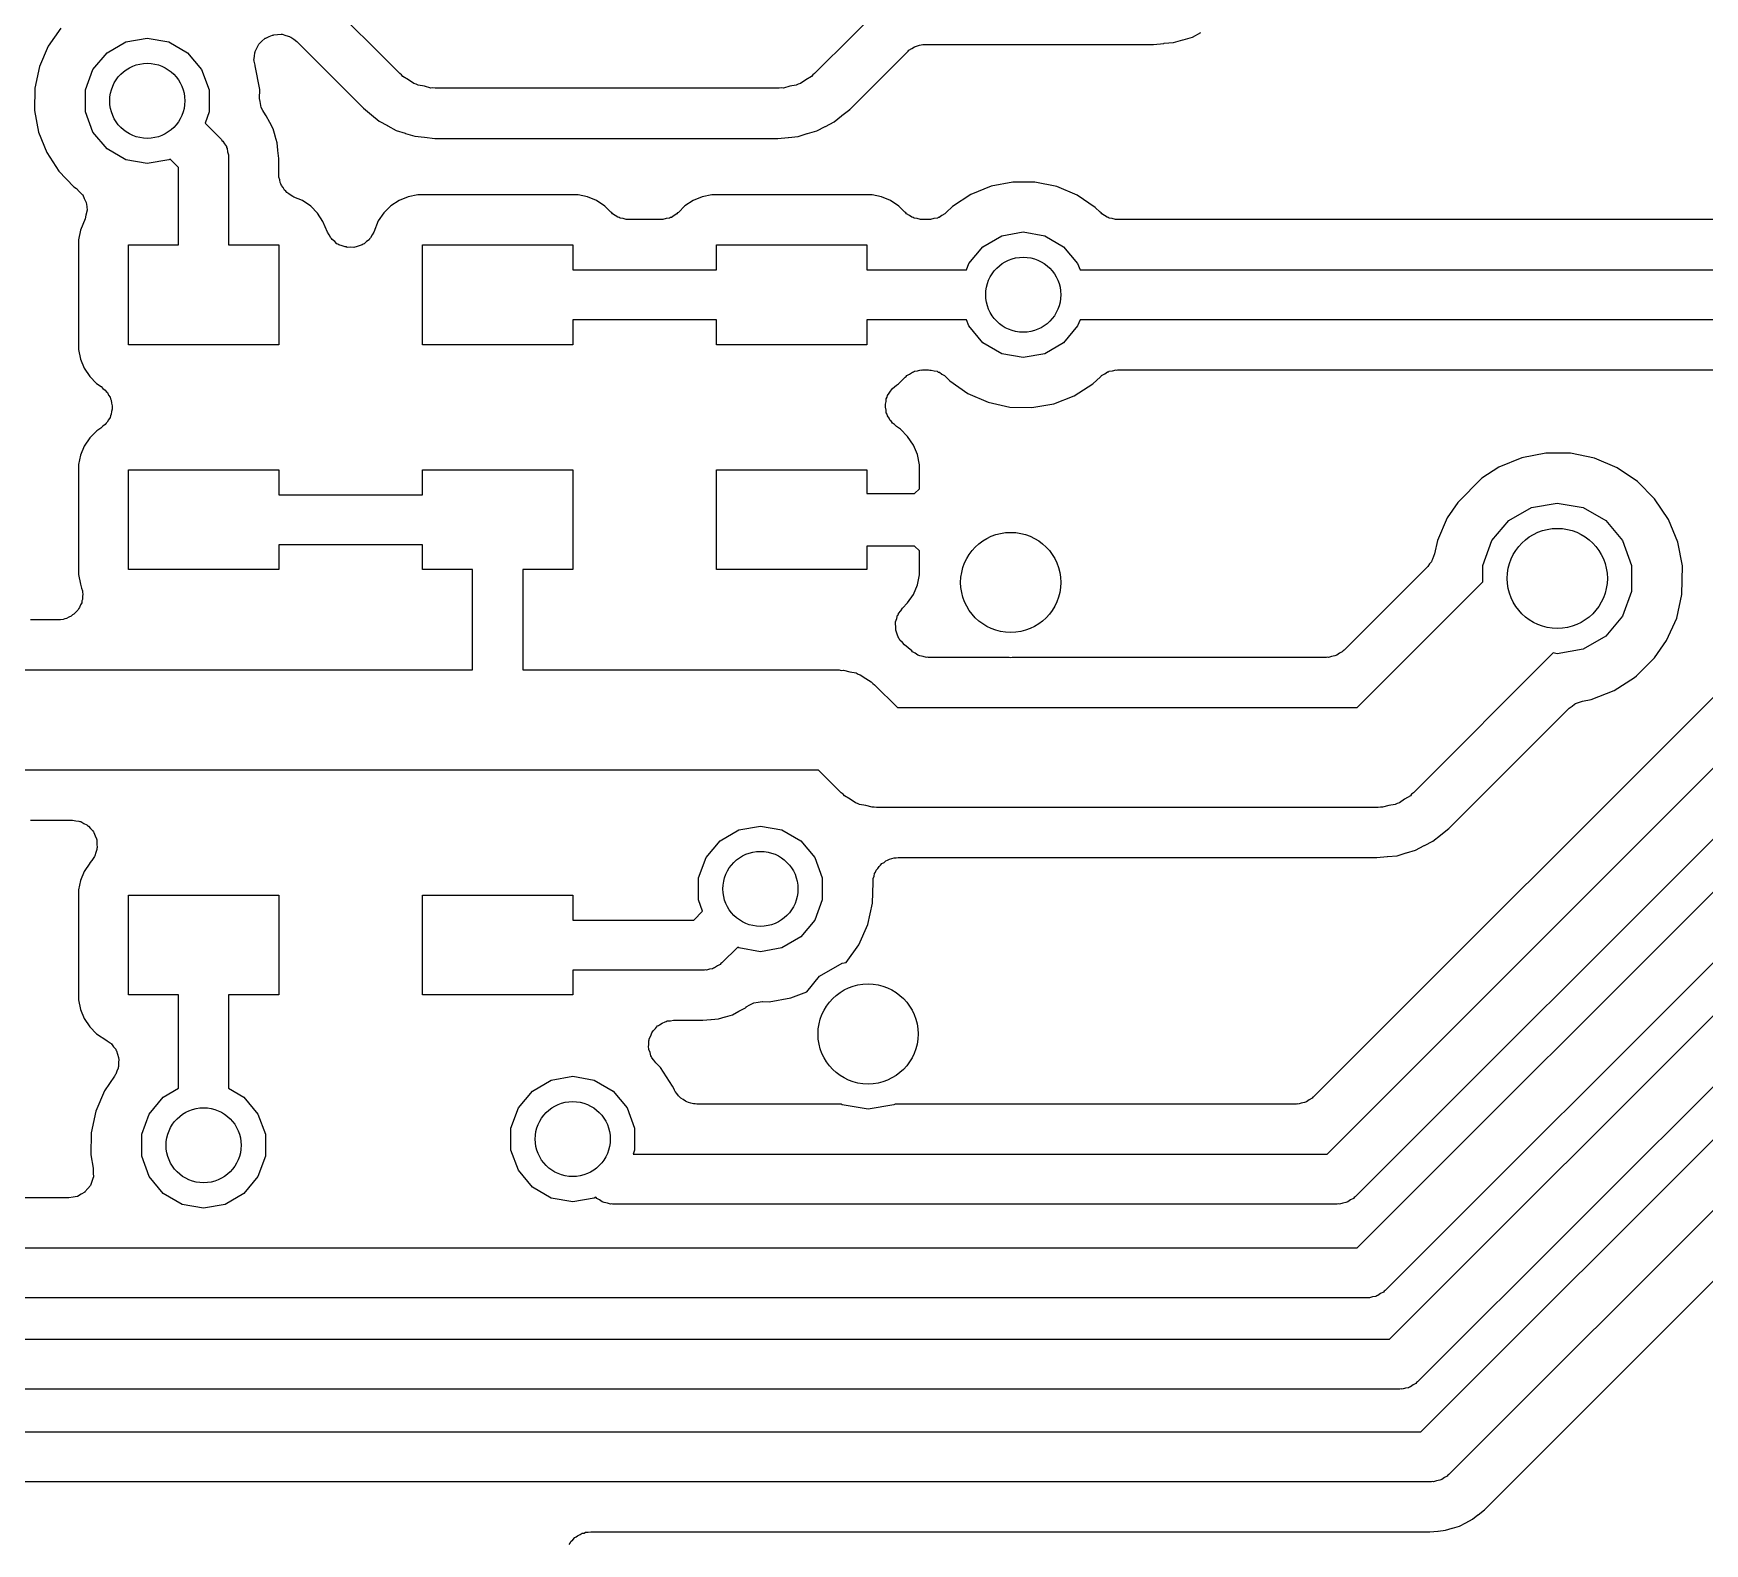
# Model space of a CAD drawing. Extents: x 69.6 to 139.6, y -158 to -61.
# Drawn here: x 107.3 to 113.97, y -106.77 to -100.73 of the extents above; entities that cross this region are included whole.
import ezdxf

# ---------------------------------------------------------------- set-up
doc = ezdxf.new("R2010")
doc.units = 0
doc.header["$MEASUREMENT"] = 0
doc.layers.add('BLACK', color=7, linetype='CONTINUOUS')

msp = doc.modelspace()

# ---------------------------------------------------------------- linework, layer by layer
at = {"layer": 'Black'}
for p, q in [((108.759, -100.891), (108.284, -100.416)), ((110.733, -100.575), (110.416, -100.891)), ((107.404, -100.709), (107.354, -100.782)), ((107.664, -100.764), (107.75, -100.749)), ((107.75, -100.749), (107.836, -100.764)), ((108.197, -100.772), (108.208, -100.762)), ((108.208, -100.762), (108.219, -100.751)), ((108.219, -100.751), (108.221, -100.75)), ((108.221, -100.75), (108.223, -100.749)), ((108.223, -100.749), (108.237, -100.743)), ((108.237, -100.743), (108.25, -100.737)), ((108.25, -100.737), (108.253, -100.737)), ((108.253, -100.737), (108.255, -100.736)), ((108.255, -100.736), (108.27, -100.735)), ((108.27, -100.735), (108.285, -100.734)), ((108.285, -100.734), (108.287, -100.734)), ((108.287, -100.734), (108.289, -100.734)), ((108.289, -100.734), (108.304, -100.739)), ((108.304, -100.739), (108.318, -100.743)), ((108.318, -100.743), (108.32, -100.744)), ((108.32, -100.744), (108.323, -100.745)), ((108.323, -100.745), (108.335, -100.754)), ((108.335, -100.754), (108.347, -100.763)), ((108.347, -100.763), (108.614, -101.029)), ((111.851, -100.767), (111.888, -100.756)), ((111.888, -100.756), (111.888, -100.756)), ((111.888, -100.756), (111.889, -100.756)), ((111.889, -100.756), (111.926, -100.745)), ((111.926, -100.745), (111.96, -100.727)), ((107.354, -100.782), (107.319, -100.863)), ((107.533, -100.875), (107.589, -100.808)), ((107.589, -100.808), (107.664, -100.764)), ((107.836, -100.764), (107.911, -100.808)), ((107.911, -100.808), (107.967, -100.875)), ((108.176, -100.838), (108.178, -100.823)), ((108.178, -100.823), (108.18, -100.807)), ((108.18, -100.807), (108.181, -100.805)), ((108.181, -100.803), (108.188, -100.79)), ((108.181, -100.805), (108.181, -100.803)), ((108.188, -100.79), (108.194, -100.776)), ((108.194, -100.776), (108.196, -100.774)), ((108.196, -100.774), (108.197, -100.772)), ((110.558, -101.033), (110.787, -100.804)), ((110.787, -100.804), (110.79, -100.801)), ((110.79, -100.801), (110.793, -100.798)), ((110.793, -100.798), (110.805, -100.791)), ((110.805, -100.791), (110.815, -100.784)), ((110.815, -100.784), (110.82, -100.783)), ((110.82, -100.783), (110.823, -100.781)), ((110.823, -100.781), (110.836, -100.778)), ((110.836, -100.778), (110.849, -100.775)), ((110.849, -100.775), (110.853, -100.775)), ((110.853, -100.775), (110.858, -100.775)), ((110.858, -100.775), (111.771, -100.775)), ((111.771, -100.775), (111.812, -100.771)), ((111.812, -100.771), (111.813, -100.77)), ((111.812, -100.771), (111.812, -100.771)), ((111.813, -100.77), (111.851, -100.767)), ((107.319, -100.863), (107.301, -100.95)), ((107.503, -100.956), (107.533, -100.875)), ((107.967, -100.875), (107.997, -100.956)), ((108.177, -100.84), (108.176, -100.838)), ((108.177, -100.842), (108.177, -100.84)), ((108.181, -100.857), (108.177, -100.842)), ((108.181, -100.859), (108.181, -100.857)), ((108.181, -100.86), (108.181, -100.859)), ((108.2, -100.955), (108.181, -100.86)), ((108.766, -100.896), (108.759, -100.891)), ((108.771, -100.903), (108.766, -100.896)), ((110.409, -100.896), (110.404, -100.903)), ((110.416, -100.891), (110.409, -100.896)), ((107.301, -100.95), (107.299, -101.038)), ((107.503, -101.044), (107.503, -100.956)), ((107.997, -100.956), (107.997, -101.044)), ((108.199, -100.991), (108.2, -100.955)), ((108.794, -100.916), (108.771, -100.903)), ((108.815, -100.931), (108.794, -100.916)), ((108.824, -100.934), (108.815, -100.931)), ((108.832, -100.938), (108.824, -100.934)), ((108.857, -100.942), (108.832, -100.938)), ((108.883, -100.949), (108.857, -100.942)), ((108.891, -100.948), (108.883, -100.949)), ((108.9, -100.95), (108.891, -100.948)), ((110.275, -100.95), (108.9, -100.95)), ((110.284, -100.948), (110.275, -100.95)), ((110.292, -100.949), (110.284, -100.948)), ((110.318, -100.942), (110.292, -100.949)), ((110.343, -100.938), (110.318, -100.942)), ((110.351, -100.934), (110.343, -100.938)), ((110.36, -100.931), (110.351, -100.934)), ((110.381, -100.916), (110.36, -100.931)), ((110.404, -100.903), (110.381, -100.916)), ((108.201, -101.003), (108.199, -100.991)), ((108.199, -100.991), (108.199, -100.991)), ((108.205, -101.026), (108.201, -101.003)), ((108.212, -101.039), (108.205, -101.026)), ((108.205, -101.026), (108.205, -101.026)), ((108.205, -101.026), (108.205, -101.026)), ((108.614, -101.029), (108.646, -101.056)), ((107.299, -101.038), (107.315, -101.125)), ((107.533, -101.125), (107.503, -101.044)), ((107.997, -101.044), (107.981, -101.089)), ((107.981, -101.089), (108.046, -101.154)), ((108.222, -101.056), (108.212, -101.039)), ((108.225, -101.06), (108.222, -101.056)), ((108.222, -101.056), (108.222, -101.056)), ((108.239, -101.086), (108.225, -101.06)), ((108.239, -101.087), (108.239, -101.086)), ((108.239, -101.086), (108.239, -101.086)), ((108.253, -101.112), (108.239, -101.087)), ((108.646, -101.056), (108.646, -101.056)), ((108.646, -101.056), (108.646, -101.056)), ((108.646, -101.056), (108.676, -101.081)), ((108.676, -101.081), (108.71, -101.099)), ((110.46, -101.102), (110.494, -101.084)), ((110.494, -101.084), (110.524, -101.06)), ((110.524, -101.06), (110.525, -101.06)), ((110.525, -101.059), (110.557, -101.034)), ((110.525, -101.06), (110.525, -101.059)), ((110.557, -101.034), (110.557, -101.033)), ((110.557, -101.033), (110.558, -101.033)), ((107.315, -101.125), (107.348, -101.207)), ((107.589, -101.192), (107.533, -101.125)), ((108.046, -101.154), (108.048, -101.158)), ((108.048, -101.158), (108.052, -101.161)), ((108.052, -101.161), (108.058, -101.172)), ((108.261, -101.14), (108.253, -101.112)), ((108.261, -101.141), (108.261, -101.14)), ((108.261, -101.14), (108.261, -101.14)), ((108.269, -101.168), (108.261, -101.141)), ((108.71, -101.099), (108.71, -101.1)), ((108.71, -101.1), (108.711, -101.1)), ((108.711, -101.1), (108.744, -101.118)), ((108.744, -101.118), (108.781, -101.129)), ((108.781, -101.129), (108.782, -101.13)), ((108.782, -101.13), (108.782, -101.13)), ((108.782, -101.13), (108.819, -101.141)), ((108.819, -101.141), (108.857, -101.145)), ((108.857, -101.145), (108.858, -101.145)), ((108.858, -101.145), (108.858, -101.145)), ((108.858, -101.145), (108.899, -101.15)), ((108.899, -101.15), (108.899, -101.15)), ((108.899, -101.15), (108.9, -101.15)), ((108.9, -101.15), (110.27, -101.15)), ((110.27, -101.15), (110.311, -101.146)), ((110.311, -101.146), (110.312, -101.146)), ((110.312, -101.146), (110.351, -101.143)), ((110.312, -101.146), (110.312, -101.146)), ((110.351, -101.143), (110.387, -101.131)), ((110.387, -101.131), (110.388, -101.131)), ((110.388, -101.131), (110.425, -101.12)), ((110.388, -101.131), (110.388, -101.131)), ((110.425, -101.12), (110.459, -101.102)), ((110.459, -101.102), (110.46, -101.102)), ((110.46, -101.102), (110.46, -101.102)), ((107.348, -101.207), (107.396, -101.281)), ((107.664, -101.236), (107.589, -101.192)), ((108.058, -101.172), (108.066, -101.183)), ((108.066, -101.183), (108.067, -101.187)), ((108.067, -101.187), (108.069, -101.191)), ((108.069, -101.191), (108.071, -101.204)), ((108.071, -101.204), (108.075, -101.216)), ((108.075, -101.216), (108.074, -101.221)), ((108.074, -101.221), (108.075, -101.225)), ((108.075, -101.225), (108.075, -101.576)), ((108.272, -101.197), (108.269, -101.168)), ((108.272, -101.198), (108.272, -101.197)), ((108.272, -101.197), (108.272, -101.197)), ((108.275, -101.23), (108.272, -101.198)), ((108.275, -101.293), (108.275, -101.23)), ((112.464, -105.21), (116.485, -101.189)), ((107.396, -101.281), (107.457, -101.344)), ((107.75, -101.251), (107.664, -101.236)), ((107.836, -101.236), (107.75, -101.251)), ((107.841, -101.233), (107.836, -101.236)), ((107.875, -101.266), (107.841, -101.233)), ((107.875, -101.576), (107.875, -101.266)), ((108.276, -101.299), (108.275, -101.293)), ((107.457, -101.344), (107.467, -101.351)), ((107.467, -101.351), (107.478, -101.362)), ((107.478, -101.362), (107.489, -101.373)), ((108.276, -101.305), (108.276, -101.299)), ((108.279, -101.316), (108.276, -101.305)), ((108.281, -101.327), (108.279, -101.316)), ((108.284, -101.332), (108.281, -101.327)), ((108.286, -101.338), (108.284, -101.332)), ((108.293, -101.347), (108.286, -101.338)), ((108.298, -101.357), (108.293, -101.347)), ((108.303, -101.361), (108.298, -101.357)), ((108.307, -101.366), (108.303, -101.361)), ((111.122, -101.341), (111.041, -101.374)), ((111.209, -101.325), (111.122, -101.341)), ((111.297, -101.325), (111.209, -101.325)), ((111.384, -101.343), (111.297, -101.325)), ((111.465, -101.377), (111.384, -101.343)), ((116.597, -101.36), (112.576, -105.381)), ((107.489, -101.373), (107.49, -101.374)), ((107.49, -101.374), (107.492, -101.376)), ((107.492, -101.376), (107.498, -101.39)), ((107.498, -101.39), (107.505, -101.404)), ((107.505, -101.404), (107.506, -101.406)), ((107.506, -101.406), (107.506, -101.407)), ((107.506, -101.407), (107.508, -101.423)), ((107.508, -101.423), (107.51, -101.438)), ((108.316, -101.372), (108.307, -101.366)), ((108.325, -101.379), (108.316, -101.372)), ((108.331, -101.382), (108.325, -101.379)), ((108.336, -101.385), (108.331, -101.382)), ((108.37, -101.399), (108.336, -101.385)), ((108.403, -101.421), (108.37, -101.399)), ((108.43, -101.449), (108.403, -101.421)), ((108.723, -101.42), (108.695, -101.448)), ((108.756, -101.399), (108.723, -101.42)), ((108.792, -101.384), (108.756, -101.399)), ((108.831, -101.376), (108.792, -101.384)), ((109.422, -101.376), (108.831, -101.376)), ((109.471, -101.376), (109.422, -101.376)), ((109.509, -101.384), (109.471, -101.376)), ((109.545, -101.399), (109.509, -101.384)), ((109.578, -101.421), (109.545, -101.399)), ((109.602, -101.445), (109.578, -101.421)), ((109.898, -101.42), (109.872, -101.446)), ((109.931, -101.399), (109.898, -101.42)), ((109.967, -101.384), (109.931, -101.399)), ((110.006, -101.376), (109.967, -101.384)), ((110.597, -101.376), (110.006, -101.376)), ((110.646, -101.376), (110.597, -101.376)), ((110.684, -101.384), (110.646, -101.376)), ((110.72, -101.399), (110.684, -101.384)), ((110.753, -101.421), (110.72, -101.399)), ((110.777, -101.445), (110.753, -101.421)), ((110.967, -101.423), (110.942, -101.446)), ((111.041, -101.374), (110.967, -101.423)), ((111.538, -101.427), (111.465, -101.377)), ((111.557, -101.445), (111.538, -101.427)), ((107.502, -101.472), (107.483, -101.517)), ((107.505, -101.457), (107.502, -101.472)), ((107.509, -101.442), (107.505, -101.457)), ((107.51, -101.438), (107.509, -101.44)), ((107.509, -101.44), (107.509, -101.442)), ((108.452, -101.482), (108.43, -101.449)), ((108.47, -101.525), (108.452, -101.482)), ((108.673, -101.48), (108.655, -101.525)), ((108.695, -101.448), (108.673, -101.48)), ((109.606, -101.448), (109.602, -101.445)), ((109.609, -101.452), (109.606, -101.448)), ((109.62, -101.458), (109.609, -101.452)), ((109.63, -101.465), (109.62, -101.458)), ((109.635, -101.467), (109.63, -101.465)), ((109.639, -101.469), (109.635, -101.467)), ((109.651, -101.471), (109.639, -101.469)), ((109.664, -101.475), (109.651, -101.471)), ((109.668, -101.474), (109.664, -101.475)), ((109.673, -101.475), (109.668, -101.474)), ((109.802, -101.475), (109.673, -101.475)), ((109.806, -101.474), (109.802, -101.475)), ((109.81, -101.475), (109.806, -101.474)), ((109.823, -101.471), (109.81, -101.475)), ((109.836, -101.469), (109.823, -101.471)), ((109.84, -101.467), (109.836, -101.469)), ((109.844, -101.466), (109.84, -101.467)), ((109.855, -101.458), (109.844, -101.466)), ((109.866, -101.452), (109.855, -101.458)), ((109.869, -101.448), (109.866, -101.452)), ((109.872, -101.446), (109.869, -101.448)), ((110.781, -101.448), (110.777, -101.445)), ((110.784, -101.452), (110.781, -101.448)), ((110.795, -101.458), (110.784, -101.452)), ((110.805, -101.465), (110.795, -101.458)), ((110.81, -101.467), (110.805, -101.465)), ((110.814, -101.469), (110.81, -101.467)), ((110.826, -101.471), (110.814, -101.469)), ((110.839, -101.475), (110.826, -101.471)), ((110.843, -101.474), (110.839, -101.475)), ((110.848, -101.475), (110.843, -101.474)), ((110.872, -101.475), (110.848, -101.475)), ((110.876, -101.474), (110.872, -101.475)), ((110.88, -101.475), (110.876, -101.474)), ((110.893, -101.471), (110.88, -101.475)), ((110.907, -101.469), (110.893, -101.471)), ((110.91, -101.467), (110.907, -101.469)), ((110.914, -101.466), (110.91, -101.467)), ((110.925, -101.458), (110.914, -101.466)), ((110.937, -101.452), (110.925, -101.458)), ((110.939, -101.449), (110.937, -101.452)), ((110.942, -101.446), (110.939, -101.449)), ((111.561, -101.448), (111.557, -101.445)), ((111.564, -101.452), (111.561, -101.448)), ((111.575, -101.458), (111.564, -101.452)), ((111.585, -101.465), (111.575, -101.458)), ((111.59, -101.467), (111.585, -101.465)), ((111.594, -101.469), (111.59, -101.467)), ((111.606, -101.471), (111.594, -101.469)), ((111.619, -101.475), (111.606, -101.471)), ((111.623, -101.474), (111.619, -101.475)), ((111.628, -101.475), (111.623, -101.474)), ((115.379, -101.475), (111.628, -101.475)), ((107.483, -101.517), (107.475, -101.555)), ((107.475, -101.555), (107.475, -101.604)), ((108.477, -101.536), (108.47, -101.525)), ((108.483, -101.547), (108.477, -101.536)), ((108.486, -101.55), (108.483, -101.547)), ((108.489, -101.554), (108.486, -101.55)), ((108.499, -101.562), (108.489, -101.554)), ((108.508, -101.571), (108.499, -101.562)), ((108.626, -101.562), (108.616, -101.571)), ((108.636, -101.555), (108.626, -101.562)), ((108.638, -101.551), (108.636, -101.555)), ((108.642, -101.548), (108.638, -101.551)), ((108.648, -101.536), (108.642, -101.548)), ((108.655, -101.525), (108.648, -101.536)), ((111.089, -101.583), (111.164, -101.539)), ((111.164, -101.539), (111.25, -101.524)), ((111.25, -101.524), (111.336, -101.539)), ((111.336, -101.539), (111.411, -101.583)), ((107.475, -101.604), (107.475, -101.994)), ((107.675, -101.975), (107.675, -101.576)), ((107.675, -101.576), (107.875, -101.576)), ((108.075, -101.576), (108.275, -101.576)), ((108.275, -101.576), (108.275, -101.975)), ((108.512, -101.573), (108.508, -101.571)), ((108.516, -101.575), (108.512, -101.573)), ((108.528, -101.579), (108.516, -101.575)), ((108.54, -101.584), (108.528, -101.579)), ((108.545, -101.584), (108.54, -101.584)), ((108.549, -101.586), (108.545, -101.584)), ((108.562, -101.585), (108.549, -101.586)), ((108.575, -101.586), (108.562, -101.585)), ((108.579, -101.585), (108.575, -101.586)), ((108.584, -101.584), (108.579, -101.585)), ((108.596, -101.579), (108.584, -101.584)), ((108.608, -101.576), (108.596, -101.579)), ((108.612, -101.573), (108.608, -101.576)), ((108.616, -101.571), (108.612, -101.573)), ((108.85, -101.975), (108.85, -101.576)), ((108.85, -101.576), (109.45, -101.576)), ((109.45, -101.576), (109.45, -101.675)), ((110.025, -101.675), (110.025, -101.576)), ((110.025, -101.576), (110.625, -101.576)), ((110.625, -101.576), (110.625, -101.675)), ((111.033, -101.65), (111.089, -101.583)), ((111.411, -101.583), (111.467, -101.65)), ((112.584, -105.585), (116.569, -101.599)), ((109.45, -101.675), (110.025, -101.675)), ((110.625, -101.675), (111.023, -101.675)), ((111.023, -101.675), (111.033, -101.65)), ((111.467, -101.65), (111.477, -101.675)), ((111.477, -101.675), (115.504, -101.675)), ((116.682, -101.77), (112.696, -105.756)), ((110.025, -101.875), (109.45, -101.875)), ((109.45, -101.875), (109.45, -101.975)), ((110.025, -101.975), (110.025, -101.875)), ((111.023, -101.875), (110.625, -101.875)), ((110.625, -101.875), (110.625, -101.975)), ((111.033, -101.9), (111.023, -101.875)), ((111.477, -101.875), (111.467, -101.9)), ((115.545, -101.875), (111.477, -101.875)), ((111.089, -101.967), (111.033, -101.9)), ((111.467, -101.9), (111.411, -101.967)), ((107.475, -101.994), (107.483, -102.033)), ((108.275, -101.975), (107.675, -101.975)), ((109.45, -101.975), (108.85, -101.975)), ((110.625, -101.975), (110.025, -101.975)), ((111.164, -102.011), (111.089, -101.967)), ((111.25, -102.026), (111.164, -102.011)), ((111.336, -102.011), (111.25, -102.026)), ((111.411, -101.967), (111.336, -102.011)), ((112.714, -105.95), (116.655, -102.009)), ((107.483, -102.033), (107.498, -102.069)), ((107.498, -102.069), (107.52, -102.102)), ((110.782, -102.102), (110.785, -102.098)), ((110.785, -102.098), (110.796, -102.092)), ((110.796, -102.092), (110.807, -102.084)), ((110.807, -102.084), (110.811, -102.083)), ((110.811, -102.083), (110.815, -102.081)), ((110.815, -102.081), (110.828, -102.079)), ((110.828, -102.079), (110.841, -102.075)), ((110.841, -102.075), (110.845, -102.076)), ((110.845, -102.076), (110.849, -102.075)), ((110.849, -102.075), (110.872, -102.075)), ((110.872, -102.075), (110.877, -102.076)), ((110.877, -102.076), (110.882, -102.076)), ((110.882, -102.076), (110.894, -102.079)), ((110.894, -102.079), (110.906, -102.081)), ((110.906, -102.081), (110.91, -102.084)), ((110.91, -102.084), (110.915, -102.085)), ((110.915, -102.085), (110.925, -102.092)), ((110.925, -102.092), (110.936, -102.098)), ((110.936, -102.098), (110.939, -102.102)), ((111.561, -102.101), (111.563, -102.098)), ((111.563, -102.098), (111.576, -102.091)), ((111.576, -102.091), (111.587, -102.083)), ((111.587, -102.083), (111.591, -102.083)), ((111.591, -102.083), (111.593, -102.081)), ((111.593, -102.081), (111.607, -102.079)), ((111.607, -102.079), (111.621, -102.075)), ((111.621, -102.075), (111.624, -102.076)), ((111.624, -102.076), (111.628, -102.075)), ((111.628, -102.075), (115.075, -102.075)), ((107.52, -102.102), (107.547, -102.13)), ((107.547, -102.13), (107.566, -102.142)), ((107.566, -102.142), (107.573, -102.15)), ((107.573, -102.15), (107.582, -102.156)), ((107.582, -102.156), (107.586, -102.162)), ((107.586, -102.162), (107.591, -102.166)), ((110.714, -102.169), (110.719, -102.16)), ((110.719, -102.16), (110.724, -102.155)), ((110.724, -102.155), (110.727, -102.15)), ((110.727, -102.15), (110.736, -102.143)), ((110.736, -102.143), (110.744, -102.136)), ((110.744, -102.136), (110.752, -102.131)), ((110.752, -102.131), (110.778, -102.104)), ((110.778, -102.104), (110.782, -102.102)), ((110.939, -102.102), (110.944, -102.106)), ((110.944, -102.106), (110.957, -102.119)), ((110.957, -102.119), (111.029, -102.17)), ((111.454, -102.179), (111.528, -102.131)), ((111.528, -102.131), (111.559, -102.103)), ((111.559, -102.103), (111.561, -102.101)), ((107.591, -102.166), (107.595, -102.176)), ((107.595, -102.176), (107.601, -102.185)), ((107.601, -102.185), (107.603, -102.191)), ((107.603, -102.191), (107.606, -102.197)), ((107.606, -102.197), (107.607, -102.208)), ((107.607, -102.208), (107.61, -102.219)), ((107.609, -102.232), (107.607, -102.242)), ((107.61, -102.219), (107.609, -102.225)), ((107.609, -102.225), (107.609, -102.232)), ((110.7, -102.212), (110.702, -102.202)), ((110.7, -102.219), (110.7, -102.212)), ((110.7, -102.225), (110.7, -102.219)), ((110.702, -102.236), (110.7, -102.225)), ((110.702, -102.202), (110.703, -102.191)), ((110.703, -102.191), (110.706, -102.185)), ((110.706, -102.185), (110.708, -102.178)), ((110.708, -102.178), (110.714, -102.169)), ((111.029, -102.17), (111.11, -102.205)), ((111.11, -102.205), (111.196, -102.224)), ((111.196, -102.224), (111.285, -102.226)), ((111.285, -102.226), (111.372, -102.211)), ((111.372, -102.211), (111.454, -102.179)), ((116.767, -102.18), (112.826, -106.121)), ((107.582, -102.294), (107.573, -102.301)), ((107.585, -102.289), (107.582, -102.294)), ((107.59, -102.284), (107.585, -102.289)), ((107.595, -102.275), (107.59, -102.284)), ((107.601, -102.266), (107.595, -102.275)), ((107.603, -102.259), (107.601, -102.266)), ((107.606, -102.253), (107.603, -102.259)), ((107.607, -102.242), (107.606, -102.253)), ((110.703, -102.247), (110.702, -102.236)), ((110.706, -102.253), (110.703, -102.247)), ((110.708, -102.259), (110.706, -102.253)), ((110.714, -102.268), (110.708, -102.259)), ((110.718, -102.278), (110.714, -102.268)), ((110.723, -102.282), (110.718, -102.278)), ((110.727, -102.288), (110.723, -102.282)), ((110.736, -102.294), (110.727, -102.288)), ((110.743, -102.302), (110.736, -102.294)), ((115.145, -102.246), (112.41, -104.981)), ((107.52, -102.347), (107.498, -102.38)), ((107.548, -102.319), (107.52, -102.347)), ((107.565, -102.308), (107.548, -102.319)), ((107.573, -102.301), (107.565, -102.308)), ((110.759, -102.313), (110.743, -102.302)), ((110.788, -102.342), (110.759, -102.313)), ((110.811, -102.376), (110.788, -102.342)), ((107.483, -102.416), (107.475, -102.454)), ((107.498, -102.38), (107.483, -102.416)), ((110.827, -102.414), (110.811, -102.376)), ((110.835, -102.455), (110.827, -102.414)), ((113.242, -102.427), (113.151, -102.464)), ((113.338, -102.409), (113.242, -102.427)), ((113.437, -102.409), (113.338, -102.409)), ((113.533, -102.429), (113.437, -102.409)), ((113.623, -102.467), (113.533, -102.429)), ((107.475, -102.454), (107.475, -102.503)), ((107.675, -102.874), (107.675, -102.475)), ((107.675, -102.475), (108.275, -102.475)), ((108.275, -102.475), (108.275, -102.575)), ((108.85, -102.575), (108.85, -102.475)), ((108.85, -102.475), (109.45, -102.475)), ((109.45, -102.475), (109.45, -102.874)), ((110.025, -102.874), (110.025, -102.475)), ((110.025, -102.475), (110.625, -102.475)), ((110.625, -102.475), (110.625, -102.57)), ((110.835, -102.551), (110.835, -102.455)), ((112.839, -106.32), (116.72, -102.439)), ((113.151, -102.464), (113.083, -102.508)), ((113.704, -102.522), (113.623, -102.467)), ((107.475, -102.503), (107.475, -102.894)), ((110.816, -102.57), (110.835, -102.551)), ((113.083, -102.508), (112.986, -102.606)), ((113.773, -102.591), (113.704, -102.522)), ((108.275, -102.575), (108.85, -102.575)), ((110.625, -102.57), (110.816, -102.57)), ((112.986, -102.606), (112.944, -102.667)), ((116.832, -102.61), (112.951, -106.491)), ((113.19, -102.678), (113.281, -102.626)), ((113.281, -102.626), (113.384, -102.608)), ((113.384, -102.608), (113.487, -102.626)), ((113.487, -102.626), (113.578, -102.678)), ((113.828, -102.673), (113.773, -102.591)), ((112.944, -102.667), (112.905, -102.757)), ((113.123, -102.758), (113.19, -102.678)), ((113.578, -102.678), (113.645, -102.758)), ((113.865, -102.764), (113.828, -102.673)), ((112.905, -102.757), (112.894, -102.811)), ((113.087, -102.857), (113.123, -102.758)), ((113.645, -102.758), (113.681, -102.857)), ((113.884, -102.859), (113.865, -102.764)), ((108.85, -102.775), (108.275, -102.775)), ((108.275, -102.775), (108.275, -102.874)), ((108.85, -102.874), (108.85, -102.775)), ((110.816, -102.78), (110.625, -102.78)), ((110.625, -102.78), (110.625, -102.874)), ((110.835, -102.799), (110.816, -102.78)), ((110.835, -102.895), (110.835, -102.799)), ((112.886, -102.832), (112.883, -102.837)), ((112.889, -102.821), (112.886, -102.832)), ((112.894, -102.811), (112.889, -102.821)), ((107.475, -102.894), (107.483, -102.932)), ((108.275, -102.874), (107.675, -102.874)), ((109.05, -102.874), (108.85, -102.874)), ((109.05, -103.275), (109.05, -102.874)), ((109.45, -102.874), (109.25, -102.874)), ((109.25, -102.874), (109.25, -103.275)), ((110.625, -102.874), (110.025, -102.874)), ((110.827, -102.935), (110.835, -102.895)), ((112.867, -102.861), (112.532, -103.196)), ((112.873, -102.851), (112.867, -102.861)), ((112.881, -102.843), (112.873, -102.851)), ((112.883, -102.837), (112.881, -102.843)), ((113.087, -102.923), (113.087, -102.857)), ((113.093, -106.632), (116.885, -102.839)), ((113.681, -102.857), (113.681, -102.961)), ((113.882, -102.973), (113.884, -102.859)), ((107.483, -102.932), (107.485, -102.937)), ((107.485, -102.937), (107.487, -102.948)), ((107.487, -102.948), (107.491, -102.958)), ((107.491, -102.958), (107.491, -102.965)), ((107.491, -102.965), (107.493, -102.971)), ((110.811, -102.973), (110.827, -102.935)), ((112.585, -103.425), (113.087, -102.923)), ((113.681, -102.961), (113.645, -103.06)), ((107.475, -103.031), (107.472, -103.036)), ((107.479, -103.025), (107.475, -103.031)), ((107.483, -103.015), (107.479, -103.025)), ((107.488, -103.006), (107.483, -103.015)), ((107.489, -102.999), (107.488, -103.006)), ((107.491, -102.993), (107.489, -102.999)), ((107.493, -102.971), (107.491, -102.982)), ((107.491, -102.982), (107.491, -102.993)), ((110.761, -103.039), (110.768, -103.028)), ((110.768, -103.028), (110.788, -103.007)), ((110.788, -103.007), (110.811, -102.973)), ((113.861, -103.068), (113.882, -102.973)), ((107.393, -103.075), (107.283, -103.075)), ((107.403, -103.074), (107.393, -103.075)), ((107.414, -103.073), (107.403, -103.074)), ((107.42, -103.071), (107.414, -103.073)), ((107.427, -103.069), (107.42, -103.071)), ((107.436, -103.064), (107.427, -103.069)), ((107.446, -103.06), (107.436, -103.064)), ((107.451, -103.055), (107.446, -103.06)), ((107.457, -103.052), (107.451, -103.055)), ((107.464, -103.044), (107.457, -103.052)), ((107.472, -103.036), (107.464, -103.044)), ((110.739, -103.09), (110.74, -103.086)), ((110.741, -103.103), (110.739, -103.09)), ((110.74, -103.082), (110.745, -103.069)), ((110.74, -103.086), (110.74, -103.082)), ((110.745, -103.069), (110.748, -103.056)), ((110.748, -103.056), (110.751, -103.053)), ((110.751, -103.053), (110.752, -103.049)), ((110.752, -103.049), (110.761, -103.039)), ((113.645, -103.06), (113.578, -103.14)), ((113.821, -103.157), (113.861, -103.068)), ((110.741, -103.116), (110.741, -103.103)), ((110.742, -103.12), (110.741, -103.116)), ((110.743, -103.124), (110.742, -103.12)), ((110.748, -103.136), (110.743, -103.124)), ((110.753, -103.149), (110.748, -103.136)), ((110.756, -103.152), (110.753, -103.149)), ((110.757, -103.156), (110.756, -103.152)), ((110.767, -103.165), (110.757, -103.156)), ((110.776, -103.175), (110.767, -103.165)), ((113.578, -103.14), (113.487, -103.192)), ((113.772, -103.227), (113.821, -103.157)), ((110.805, -103.199), (110.776, -103.175)), ((110.807, -103.202), (110.805, -103.199)), ((110.805, -103.199), (110.805, -103.199)), ((110.818, -103.208), (110.807, -103.202)), ((110.829, -103.216), (110.818, -103.208)), ((110.833, -103.217), (110.829, -103.216)), ((110.837, -103.219), (110.833, -103.217)), ((110.85, -103.221), (110.837, -103.219)), ((110.863, -103.225), (110.85, -103.221)), ((110.867, -103.224), (110.863, -103.225)), ((110.871, -103.225), (110.867, -103.224)), ((111.194, -103.225), (110.871, -103.225)), ((111.2, -103.226), (111.194, -103.225)), ((111.206, -103.225), (111.2, -103.226)), ((112.461, -103.225), (111.206, -103.225)), ((112.465, -103.224), (112.461, -103.225)), ((112.47, -103.225), (112.465, -103.224)), ((112.482, -103.221), (112.47, -103.225)), ((112.495, -103.219), (112.482, -103.221)), ((112.499, -103.217), (112.495, -103.219)), ((112.503, -103.216), (112.499, -103.217)), ((112.514, -103.208), (112.503, -103.216)), ((112.525, -103.202), (112.514, -103.208)), ((112.528, -103.198), (112.525, -103.202)), ((112.532, -103.196), (112.528, -103.198)), ((113.368, -103.207), (112.809, -103.766)), ((113.384, -103.21), (113.368, -103.207)), ((113.487, -103.192), (113.384, -103.21)), ((113.7, -103.298), (113.772, -103.227)), ((107.159, -103.275), (109.05, -103.275)), ((109.25, -103.275), (110.515, -103.275)), ((110.515, -103.275), (110.523, -103.277)), ((110.523, -103.277), (110.532, -103.276)), ((110.532, -103.276), (110.557, -103.283)), ((110.557, -103.283), (110.583, -103.287)), ((110.583, -103.287), (110.591, -103.292)), ((110.591, -103.292), (110.599, -103.294)), ((110.599, -103.294), (110.621, -103.309)), ((113.693, -103.305), (113.7, -103.298)), ((110.621, -103.309), (110.643, -103.322)), ((110.643, -103.322), (110.649, -103.329)), ((110.649, -103.329), (110.656, -103.334)), ((110.656, -103.334), (110.747, -103.425)), ((113.519, -103.393), (113.611, -103.357)), ((113.611, -103.357), (113.693, -103.305)), ((110.747, -103.425), (112.585, -103.425)), ((112.951, -103.908), (113.432, -103.427)), ((113.432, -103.427), (113.443, -103.419)), ((113.443, -103.419), (113.453, -103.411)), ((113.453, -103.411), (113.457, -103.409)), ((113.457, -103.409), (113.461, -103.407)), ((113.461, -103.407), (113.473, -103.403)), ((113.473, -103.403), (113.485, -103.399)), ((113.485, -103.399), (113.519, -103.393)), ((110.432, -103.675), (107.159, -103.675)), ((110.523, -103.766), (110.432, -103.675)), ((110.53, -103.771), (110.523, -103.766)), ((112.809, -103.766), (112.802, -103.771)), ((110.536, -103.778), (110.53, -103.771)), ((110.558, -103.791), (110.536, -103.778)), ((110.58, -103.806), (110.558, -103.791)), ((110.588, -103.809), (110.58, -103.806)), ((110.596, -103.813), (110.588, -103.809)), ((110.621, -103.817), (110.596, -103.813)), ((110.647, -103.824), (110.621, -103.817)), ((110.655, -103.823), (110.647, -103.824)), ((110.664, -103.825), (110.655, -103.823)), ((112.668, -103.825), (110.664, -103.825)), ((112.677, -103.823), (112.668, -103.825)), ((112.685, -103.824), (112.677, -103.823)), ((112.711, -103.817), (112.685, -103.824)), ((112.736, -103.813), (112.711, -103.817)), ((112.744, -103.809), (112.736, -103.813)), ((112.753, -103.806), (112.744, -103.809)), ((112.774, -103.791), (112.753, -103.806)), ((112.797, -103.778), (112.774, -103.791)), ((112.802, -103.771), (112.797, -103.778)), ((107.283, -103.875), (107.451, -103.875)), ((107.451, -103.875), (107.464, -103.878)), ((107.464, -103.878), (107.477, -103.879)), ((107.477, -103.879), (107.481, -103.881)), ((107.481, -103.881), (107.485, -103.881)), ((107.485, -103.881), (107.496, -103.888)), ((107.496, -103.888), (107.508, -103.894)), ((107.508, -103.894), (107.511, -103.897)), ((107.511, -103.897), (107.515, -103.899)), ((107.515, -103.899), (107.523, -103.909)), ((110.114, -103.914), (110.2, -103.899)), ((110.2, -103.899), (110.286, -103.914)), ((107.523, -103.909), (107.533, -103.918)), ((107.533, -103.918), (107.535, -103.922)), ((107.535, -103.922), (107.537, -103.925)), ((107.537, -103.925), (107.542, -103.938)), ((107.542, -103.938), (107.547, -103.95)), ((107.547, -103.95), (107.548, -103.954)), ((107.548, -103.954), (107.549, -103.958)), ((107.549, -103.958), (107.549, -103.971)), ((109.983, -104.025), (110.039, -103.958)), ((110.039, -103.958), (110.114, -103.914)), ((110.286, -103.914), (110.361, -103.958)), ((110.361, -103.958), (110.417, -104.025)), ((112.853, -103.977), (112.887, -103.959)), ((112.887, -103.959), (112.917, -103.935)), ((112.917, -103.935), (112.918, -103.935)), ((112.918, -103.934), (112.95, -103.909)), ((112.918, -103.935), (112.918, -103.934)), ((112.95, -103.909), (112.95, -103.908)), ((112.95, -103.908), (112.951, -103.908)), ((107.537, -104.025), (107.529, -104.036)), ((107.539, -104.021), (107.537, -104.025)), ((107.541, -104.018), (107.539, -104.021)), ((107.545, -104.005), (107.541, -104.018)), ((107.549, -103.993), (107.545, -104.005)), ((107.549, -103.971), (107.55, -103.984)), ((107.55, -103.984), (107.549, -103.989)), ((107.549, -103.989), (107.549, -103.993)), ((109.953, -104.106), (109.983, -104.025)), ((110.417, -104.025), (110.447, -104.106)), ((110.701, -104.038), (110.708, -104.035)), ((110.708, -104.035), (110.715, -104.031)), ((110.715, -104.031), (110.725, -104.029)), ((110.725, -104.029), (110.734, -104.026)), ((110.734, -104.026), (110.742, -104.026)), ((110.742, -104.026), (110.75, -104.025)), ((110.75, -104.025), (112.663, -104.025)), ((112.663, -104.025), (112.704, -104.021)), ((112.704, -104.021), (112.705, -104.021)), ((112.705, -104.021), (112.744, -104.018)), ((112.705, -104.021), (112.705, -104.021)), ((112.744, -104.018), (112.78, -104.006)), ((112.78, -104.006), (112.781, -104.006)), ((112.781, -104.006), (112.818, -103.995)), ((112.781, -104.006), (112.781, -104.006)), ((112.818, -103.995), (112.852, -103.977)), ((112.852, -103.977), (112.853, -103.977)), ((112.853, -103.977), (112.853, -103.977)), ((107.498, -104.08), (107.483, -104.116)), ((107.52, -104.047), (107.498, -104.08)), ((107.521, -104.046), (107.52, -104.047)), ((107.529, -104.036), (107.521, -104.046)), ((110.651, -104.108), (110.654, -104.099)), ((110.654, -104.099), (110.656, -104.089)), ((110.656, -104.089), (110.66, -104.083)), ((110.66, -104.083), (110.663, -104.075)), ((110.663, -104.075), (110.669, -104.068)), ((110.669, -104.068), (110.674, -104.06)), ((110.674, -104.06), (110.68, -104.055)), ((110.68, -104.055), (110.685, -104.048)), ((110.685, -104.048), (110.694, -104.044)), ((110.694, -104.044), (110.701, -104.038)), ((107.483, -104.116), (107.475, -104.154)), ((107.475, -104.154), (107.475, -104.203)), ((109.953, -104.194), (109.953, -104.106)), ((110.447, -104.106), (110.447, -104.194)), ((110.648, -104.207), (110.65, -104.124)), ((110.65, -104.124), (110.651, -104.116)), ((110.651, -104.116), (110.651, -104.108)), ((107.475, -104.203), (107.475, -104.594)), ((107.675, -104.574), (107.675, -104.175)), ((107.675, -104.175), (108.275, -104.175)), ((108.275, -104.175), (108.275, -104.574)), ((108.85, -104.574), (108.85, -104.175)), ((108.85, -104.175), (109.45, -104.175)), ((109.45, -104.175), (109.45, -104.275)), ((109.969, -104.239), (109.953, -104.194)), ((110.447, -104.194), (110.417, -104.275)), ((110.629, -104.293), (110.648, -104.207)), ((109.45, -104.275), (109.934, -104.275)), ((109.934, -104.275), (109.969, -104.239)), ((110.417, -104.275), (110.361, -104.342)), ((110.593, -104.373), (110.629, -104.293)), ((110.361, -104.342), (110.286, -104.386)), ((110.109, -104.383), (110.046, -104.446)), ((110.114, -104.386), (110.109, -104.383)), ((110.2, -104.401), (110.114, -104.386)), ((110.286, -104.386), (110.2, -104.401)), ((110.543, -104.444), (110.593, -104.373)), ((109.975, -104.475), (109.45, -104.475)), ((109.45, -104.475), (109.45, -104.574)), ((109.979, -104.474), (109.975, -104.475)), ((109.984, -104.475), (109.979, -104.474)), ((109.996, -104.471), (109.984, -104.475)), ((110.009, -104.469), (109.996, -104.471)), ((110.013, -104.467), (110.009, -104.469)), ((110.017, -104.466), (110.013, -104.467)), ((110.028, -104.458), (110.017, -104.466)), ((110.039, -104.452), (110.028, -104.458)), ((110.042, -104.448), (110.039, -104.452)), ((110.046, -104.446), (110.042, -104.448)), ((110.385, -104.561), (110.436, -104.499)), ((110.436, -104.499), (110.527, -104.447)), ((110.527, -104.447), (110.543, -104.444)), ((110.322, -104.586), (110.385, -104.561)), ((107.475, -104.594), (107.483, -104.632)), ((107.483, -104.632), (107.498, -104.668)), ((107.875, -104.574), (107.675, -104.574)), ((107.875, -104.947), (107.875, -104.574)), ((108.275, -104.574), (108.075, -104.574)), ((108.075, -104.574), (108.075, -104.947)), ((109.45, -104.574), (108.85, -104.574)), ((110.114, -104.639), (110.14, -104.625)), ((110.14, -104.625), (110.143, -104.623)), ((110.143, -104.622), (110.158, -104.614)), ((110.143, -104.623), (110.143, -104.622)), ((110.143, -104.623), (110.143, -104.623)), ((110.158, -104.614), (110.173, -104.606)), ((110.173, -104.606), (110.173, -104.606)), ((110.173, -104.606), (110.174, -104.606)), ((110.174, -104.606), (110.191, -104.603)), ((110.191, -104.603), (110.207, -104.6)), ((110.207, -104.6), (110.208, -104.6)), ((110.208, -104.6), (110.208, -104.6)), ((110.208, -104.6), (110.235, -104.601)), ((110.235, -104.601), (110.322, -104.586)), ((107.498, -104.668), (107.52, -104.701)), ((107.52, -104.701), (107.547, -104.729)), ((109.78, -104.708), (109.788, -104.698)), ((109.788, -104.698), (109.792, -104.696)), ((109.792, -104.696), (109.796, -104.693)), ((109.796, -104.693), (109.807, -104.687)), ((109.807, -104.687), (109.819, -104.681)), ((109.819, -104.681), (109.823, -104.68)), ((109.823, -104.68), (109.827, -104.678)), ((109.827, -104.678), (109.84, -104.677)), ((109.84, -104.677), (109.853, -104.675)), ((109.853, -104.675), (109.97, -104.675)), ((109.97, -104.675), (110.002, -104.672)), ((110.002, -104.672), (110.003, -104.672)), ((110.003, -104.672), (110.032, -104.669)), ((110.003, -104.672), (110.003, -104.672)), ((110.032, -104.669), (110.059, -104.661)), ((110.059, -104.661), (110.06, -104.661)), ((110.06, -104.661), (110.088, -104.653)), ((110.06, -104.661), (110.06, -104.661)), ((110.088, -104.653), (110.113, -104.639)), ((110.113, -104.639), (110.114, -104.639)), ((110.114, -104.639), (110.114, -104.639)), ((107.547, -104.729), (107.588, -104.756)), ((107.588, -104.756), (107.59, -104.758)), ((107.59, -104.758), (107.601, -104.765)), ((107.601, -104.765), (107.603, -104.767)), ((107.603, -104.767), (107.605, -104.768)), ((107.605, -104.768), (107.606, -104.769)), ((107.606, -104.769), (107.607, -104.77)), ((109.754, -104.758), (109.756, -104.753)), ((109.754, -104.771), (109.754, -104.758)), ((109.756, -104.749), (109.762, -104.737)), ((109.756, -104.753), (109.756, -104.749)), ((109.762, -104.737), (109.766, -104.725)), ((109.766, -104.725), (109.769, -104.721)), ((109.769, -104.721), (109.771, -104.717)), ((109.771, -104.717), (109.78, -104.708)), ((107.607, -104.77), (107.615, -104.781)), ((107.615, -104.781), (107.624, -104.791)), ((107.624, -104.791), (107.624, -104.794)), ((107.624, -104.794), (107.626, -104.796)), ((107.626, -104.796), (107.626, -104.797)), ((107.626, -104.797), (107.627, -104.798)), ((107.627, -104.798), (107.631, -104.811)), ((107.631, -104.811), (107.635, -104.824)), ((107.635, -104.824), (107.635, -104.826)), ((107.635, -104.826), (107.636, -104.829)), ((107.636, -104.831), (107.635, -104.845)), ((107.636, -104.829), (107.636, -104.83)), ((107.636, -104.83), (107.636, -104.831)), ((109.753, -104.783), (109.754, -104.771)), ((109.754, -104.788), (109.753, -104.783)), ((109.754, -104.792), (109.754, -104.788)), ((109.759, -104.804), (109.754, -104.792)), ((109.762, -104.817), (109.759, -104.804)), ((109.765, -104.821), (109.762, -104.817)), ((109.766, -104.825), (109.765, -104.821)), ((109.774, -104.835), (109.766, -104.825)), ((109.782, -104.845), (109.774, -104.835)), ((107.619, -104.898), (107.579, -104.957)), ((107.62, -104.896), (107.619, -104.898)), ((107.621, -104.895), (107.62, -104.896)), ((107.622, -104.893), (107.621, -104.895)), ((107.624, -104.891), (107.622, -104.893)), ((107.628, -104.878), (107.624, -104.891)), ((107.634, -104.866), (107.628, -104.878)), ((107.635, -104.861), (107.634, -104.863)), ((107.634, -104.863), (107.634, -104.865)), ((107.634, -104.865), (107.634, -104.866)), ((107.635, -104.845), (107.635, -104.859)), ((107.635, -104.859), (107.635, -104.861)), ((109.364, -104.914), (109.45, -104.899)), ((109.45, -104.899), (109.536, -104.914)), ((109.8, -104.864), (109.782, -104.845)), ((109.849, -104.938), (109.8, -104.864)), ((107.579, -104.957), (107.544, -105.038)), ((107.814, -104.983), (107.875, -104.947)), ((108.075, -104.947), (108.136, -104.983)), ((109.233, -105.025), (109.289, -104.958)), ((109.289, -104.958), (109.364, -104.914)), ((109.536, -104.914), (109.611, -104.958)), ((109.611, -104.958), (109.667, -105.025)), ((109.854, -104.948), (109.849, -104.938)), ((109.857, -104.954), (109.854, -104.948)), ((109.859, -104.96), (109.857, -104.954)), ((109.866, -104.968), (109.859, -104.96)), ((109.872, -104.977), (109.866, -104.968)), ((107.758, -105.05), (107.814, -104.983)), ((108.136, -104.983), (108.192, -105.05)), ((109.203, -105.106), (109.233, -105.025)), ((109.667, -105.025), (109.697, -105.106)), ((109.877, -104.981), (109.872, -104.977)), ((109.882, -104.987), (109.877, -104.981)), ((109.891, -104.992), (109.882, -104.987)), ((109.9, -104.999), (109.891, -104.992)), ((109.906, -105.001), (109.9, -104.999)), ((109.912, -105.004), (109.906, -105.001)), ((109.922, -105.006), (109.912, -105.004)), ((109.933, -105.009), (109.922, -105.006)), ((109.939, -105.009), (109.933, -105.009)), ((109.946, -105.01), (109.939, -105.009)), ((110.522, -105.01), (109.946, -105.01)), ((110.527, -105.013), (110.522, -105.01)), ((110.63, -105.031), (110.527, -105.013)), ((110.733, -105.013), (110.63, -105.031)), ((110.738, -105.01), (110.733, -105.013)), ((112.34, -105.01), (110.738, -105.01)), ((112.344, -105.009), (112.34, -105.01)), ((112.348, -105.01), (112.344, -105.009)), ((112.361, -105.006), (112.348, -105.01)), ((112.374, -105.004), (112.361, -105.006)), ((112.378, -105.002), (112.374, -105.004)), ((112.382, -105.001), (112.378, -105.002)), ((112.393, -104.993), (112.382, -105.001)), ((112.404, -104.987), (112.393, -104.993)), ((112.407, -104.983), (112.404, -104.987)), ((112.41, -104.981), (112.407, -104.983)), ((107.544, -105.038), (107.526, -105.125)), ((107.728, -105.131), (107.758, -105.05)), ((108.192, -105.05), (108.222, -105.131)), ((107.526, -105.125), (107.524, -105.213)), ((107.728, -105.219), (107.728, -105.131)), ((108.222, -105.131), (108.222, -105.219)), ((109.203, -105.194), (109.203, -105.106)), ((109.697, -105.106), (109.697, -105.194)), ((107.524, -105.213), (107.534, -105.267)), ((107.758, -105.3), (107.728, -105.219)), ((108.222, -105.219), (108.192, -105.3)), ((109.233, -105.275), (109.203, -105.194)), ((109.697, -105.194), (109.691, -105.21)), ((109.691, -105.21), (112.464, -105.21)), ((107.534, -105.303), (107.529, -105.319)), ((107.534, -105.267), (107.534, -105.268)), ((107.534, -105.268), (107.534, -105.268)), ((107.534, -105.268), (107.534, -105.285)), ((107.534, -105.285), (107.535, -105.302)), ((107.535, -105.302), (107.534, -105.302)), ((107.534, -105.302), (107.534, -105.303)), ((107.814, -105.367), (107.758, -105.3)), ((108.192, -105.3), (108.136, -105.367)), ((109.289, -105.342), (109.233, -105.275)), ((107.486, -105.37), (107.471, -105.379)), ((107.5, -105.362), (107.486, -105.37)), ((107.501, -105.362), (107.5, -105.362)), ((107.512, -105.348), (107.501, -105.361)), ((107.501, -105.361), (107.501, -105.362)), ((107.523, -105.335), (107.512, -105.348)), ((107.529, -105.319), (107.523, -105.335)), ((107.523, -105.335), (107.523, -105.335)), ((107.523, -105.335), (107.523, -105.335)), ((107.889, -105.411), (107.814, -105.367)), ((108.136, -105.367), (108.061, -105.411)), ((109.364, -105.386), (109.289, -105.342)), ((107.436, -105.385), (104.39, -105.385)), ((107.437, -105.385), (107.436, -105.385)), ((107.436, -105.385), (107.436, -105.385)), ((107.454, -105.382), (107.437, -105.385)), ((107.47, -105.379), (107.454, -105.382)), ((107.471, -105.379), (107.47, -105.379)), ((107.471, -105.379), (107.471, -105.379)), ((107.975, -105.426), (107.889, -105.411)), ((108.061, -105.411), (107.975, -105.426)), ((109.45, -105.401), (109.364, -105.386)), ((109.536, -105.386), (109.45, -105.401)), ((109.542, -105.382), (109.536, -105.386)), ((109.543, -105.383), (109.542, -105.382)), ((109.546, -105.387), (109.543, -105.383)), ((109.557, -105.393), (109.546, -105.387)), ((109.568, -105.401), (109.557, -105.393)), ((109.572, -105.402), (109.568, -105.401)), ((109.576, -105.404), (109.572, -105.402)), ((109.589, -105.406), (109.576, -105.404)), ((109.601, -105.41), (109.589, -105.406)), ((109.606, -105.409), (109.601, -105.41)), ((109.61, -105.41), (109.606, -105.409)), ((112.505, -105.41), (109.61, -105.41)), ((112.51, -105.409), (112.505, -105.41)), ((112.514, -105.41), (112.51, -105.409)), ((112.527, -105.406), (112.514, -105.41)), ((112.539, -105.404), (112.527, -105.406)), ((112.543, -105.402), (112.539, -105.404)), ((112.547, -105.401), (112.543, -105.402)), ((112.558, -105.393), (112.547, -105.401)), ((112.57, -105.387), (112.558, -105.393)), ((112.572, -105.383), (112.57, -105.387)), ((112.576, -105.381), (112.572, -105.383)), ((104.385, -105.585), (112.584, -105.585)), ((112.678, -105.768), (112.667, -105.776)), ((112.689, -105.762), (112.678, -105.768)), ((112.692, -105.758), (112.689, -105.762)), ((112.696, -105.756), (112.692, -105.758)), ((112.625, -105.785), (104.426, -105.785)), ((112.629, -105.784), (112.625, -105.785)), ((112.634, -105.785), (112.629, -105.784)), ((112.646, -105.781), (112.634, -105.785)), ((112.659, -105.779), (112.646, -105.781)), ((112.663, -105.777), (112.659, -105.779)), ((112.667, -105.776), (112.663, -105.777)), ((104.78, -105.95), (112.714, -105.95)), ((112.755, -106.15), (104.848, -106.15)), ((112.76, -106.149), (112.755, -106.15)), ((112.764, -106.15), (112.76, -106.149)), ((112.777, -106.146), (112.764, -106.15)), ((112.789, -106.144), (112.777, -106.146)), ((112.793, -106.142), (112.789, -106.144)), ((112.797, -106.141), (112.793, -106.142)), ((112.808, -106.133), (112.797, -106.141)), ((112.819, -106.127), (112.808, -106.133)), ((112.822, -106.123), (112.819, -106.127)), ((112.826, -106.121), (112.822, -106.123)), ((105.64, -106.32), (112.839, -106.32)), ((112.933, -106.503), (112.922, -106.511)), ((112.944, -106.497), (112.933, -106.503)), ((112.947, -106.493), (112.944, -106.497)), ((112.951, -106.491), (112.947, -106.493)), ((112.88, -106.52), (105.681, -106.52)), ((112.884, -106.519), (112.88, -106.52)), ((112.889, -106.52), (112.884, -106.519)), ((112.901, -106.516), (112.889, -106.52)), ((112.914, -106.514), (112.901, -106.516)), ((112.918, -106.512), (112.914, -106.514)), ((112.922, -106.511), (112.918, -106.512)), ((113.068, -106.652), (113.093, -106.632)), ((113.093, -106.632), (113.093, -106.632)), ((112.937, -106.714), (112.964, -106.706)), ((112.964, -106.706), (112.965, -106.706)), ((112.965, -106.706), (112.993, -106.698)), ((112.965, -106.706), (112.965, -106.706)), ((112.993, -106.698), (113.018, -106.684)), ((113.018, -106.684), (113.019, -106.684)), ((113.019, -106.684), (113.045, -106.67)), ((113.019, -106.684), (113.019, -106.684)), ((113.045, -106.67), (113.067, -106.652)), ((113.067, -106.652), (113.067, -106.652)), ((113.067, -106.652), (113.068, -106.652)), ((109.436, -106.77), (109.44, -106.765)), ((109.44, -106.765), (109.443, -106.759)), ((109.443, -106.759), (109.451, -106.752)), ((109.451, -106.752), (109.458, -106.743)), ((109.458, -106.743), (109.464, -106.74)), ((109.464, -106.74), (109.469, -106.736)), ((109.469, -106.736), (109.479, -106.731)), ((109.479, -106.731), (109.488, -106.726)), ((109.488, -106.726), (109.495, -106.725)), ((109.495, -106.725), (109.501, -106.722)), ((109.501, -106.722), (109.512, -106.722)), ((109.512, -106.722), (109.522, -106.72)), ((109.522, -106.72), (112.875, -106.72)), ((112.875, -106.72), (112.907, -106.717)), ((112.907, -106.717), (112.908, -106.717)), ((112.908, -106.717), (112.937, -106.714)), ((112.908, -106.717), (112.908, -106.717))]:
    msp.add_line(p, q, dxfattribs=at)
for centre, radius in [((107.75, -101), 0.15), ((111.25, -101.775), 0.15), ((111.2, -102.925), 0.2), ((113.384, -102.909), 0.2), ((110.2, -104.15), 0.15), ((110.63, -104.73), 0.2), ((107.975, -105.175), 0.15), ((109.45, -105.15), 0.15)]:
    msp.add_circle(centre, radius, dxfattribs=at)

doc.saveas('drawing.dxf')
